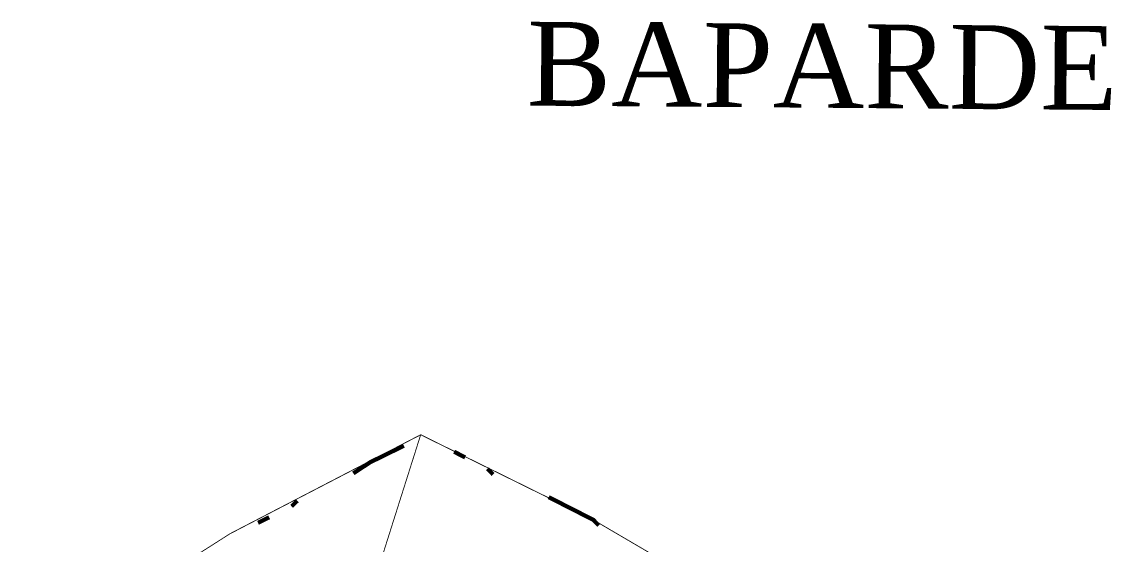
# Model space of a CAD drawing. Header units: metres. Extents: x 326467 to 340077, y 1811030 to 1824953.
# Drawn here: x 337367 to 338155, y 1820071 to 1820449 of the extents above; entities that cross this region are included whole.
import ezdxf

# ---------------------------------------------------------------- set-up
doc = ezdxf.new("R2010")
doc.units = ezdxf.units.M
doc.header["$MEASUREMENT"] = 0
for name, color, linetype in [('SURVEY PLOT BOUNDARY', 35, 'Continuous'), ('VILLAGE BOUNDARY', 212, 'Continuous'), ('VILLAGE NAME', 3, 'Continuous')]:
    doc.layers.add(name, color=color, linetype=linetype)
doc.styles.get("Standard").update_dxf_attribs({"font": 'times.ttf'})

# ---------------------------------------------------------------- blocks, each defined once
blk = doc.blocks.new('16')
at = {"layer": 'SURVEY PLOT BOUNDARY', "lineweight": 18, "const_width": 0.606}
for points in [[(337366.94, 1819982.44), (337517.25, 1820078.32), (337655.26, 1820150.03), (337588.96, 1819940.29)], [(337588.96, 1819940.29), (337655.26, 1820150.03), (337780.11, 1820088.42), (337912.91, 1820010.57)]]:
    blk.add_lwpolyline(points, dxfattribs=at)
at = {"layer": 'VILLAGE BOUNDARY', "lineweight": 50, "const_width": 3.03}
for points in [[(337606.53, 1820122.1), (337618.72, 1820130.1), (337643.07, 1820142.04)], [(337679.42, 1820137.71), (337687.47, 1820133.61)], [(337703.58, 1820125.4), (337707.59, 1820121.32)], [(337747.89, 1820104.84), (337764, 1820096.63), (337780.11, 1820088.42), (337784.12, 1820084.34)], [(337561.88, 1820098.19), (337565.95, 1820102.2)], [(337537.53, 1820086.25), (337545.65, 1820090.23)]]:
    blk.add_lwpolyline(points, dxfattribs=at)
at = {"layer": 'VILLAGE NAME', "insert": (337731.89, 1820388.22), "char_height": 60.643, "attachment_point": 7, "rotation": 359.55787}
blk.add_mtext('BAPARDE', dxfattribs=at)

msp = doc.modelspace()

# ---------------------------------------------------------------- block references
msp.add_blockref('16', (0, 0))

doc.saveas('drawing.dxf')
